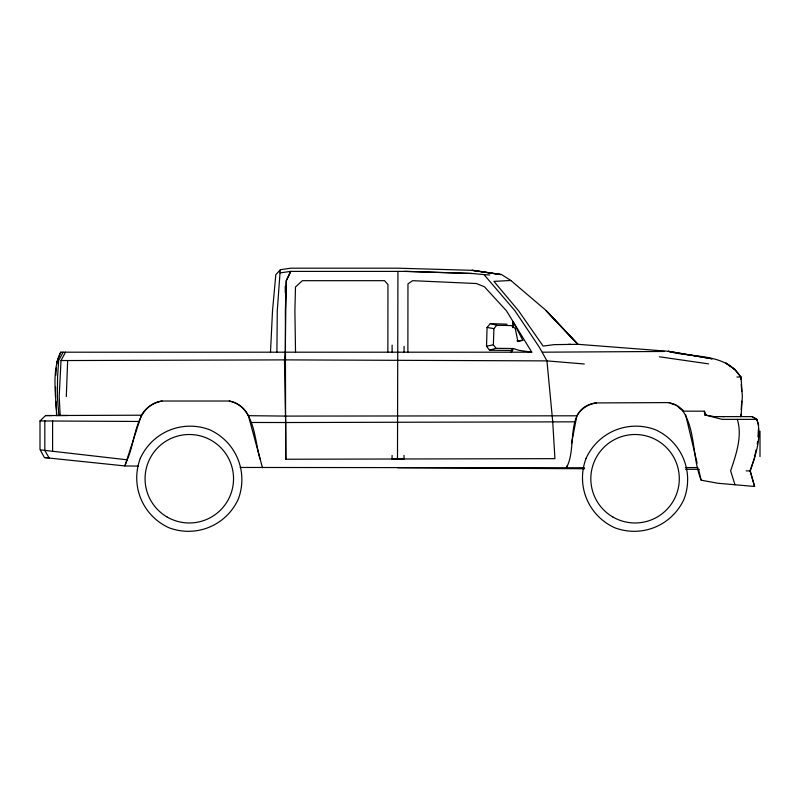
<?xml version="1.0" encoding="UTF-8"?>
<svg xmlns="http://www.w3.org/2000/svg" width="800" height="800" viewBox="0 0 800 800"><rect width="100%" height="100%" fill="white"/><g stroke="black" fill="none" stroke-linecap="round" stroke-linejoin="round"><path stroke-width="1.2" d="M387.86 352.19L387.95 284.54L384.54 280.68L302.3 280.69L295.48 287.03L294.9 310.76L295.52 352.19M392.08 455.42L392.08 459.16L404.02 459.09L404.02 455.36M392.12 352.55L392.12 345.1M404.05 352.52L404.05 346.33M407.88 352.19L407.96 283.88L412.66 280.68L476.41 283.53L484.36 286.73L506.44 310.76L531.78 352.19L60.61 352.19C51.43 371.71 56.12 394.67 56.59 415.56L56.58 412.01M290.86 271.39L286.38 280.7L285.37 310.76L285.66 459.24L554.93 458.66L552.73 421.82L546.94 360.89L539.16 346.95L514.95 310.76L483.99 274.58L471.96 273.48L407.97 271.39L290.63 271.39L280.02 272.91L277.27 310.76L276.9 352.19M397.49 459.12L397.93 271.39M55.5 396.59L55.59 387.16M66.31 396.56L67.65 360.54L284.46 359.88L285.28 352.19L286.15 280.7L290.63 271.39M531.78 352.19L518.82 350.29L513.35 348.52L512.58 350.29L511.57 350.46L489.51 350.22L486.53 346.18L487.07 327.44L490.33 323.58L507.06 324.23M513.35 348.52L496.05 348.31L493.37 344.82L493.91 328.65L496.74 325.26L511.51 325.6L515.27 328.52L517.9 341.56L522.83 340.31L512.98 321.47L512.63 327.61M270.5 352.2L272.52 310.76L275.81 274.69L280.39 269.71L290.76 268.19L397.74 268.19L473.41 270.35L500.81 274.61L471.96 270.35L501.44 274.47L510.84 280.49L546.43 310.76L577.76 344.32L546.16 310.76L578.09 344.32L668.51 351.3L712.24 358.85L668.21 351.3C691.86 358.03 724.51 352.52 739.96 376.03M511.41 349.74L511.27 352.19L512.58 350.29M757.98 436.86L758.48 428.64M740.75 416.62L740.9 414.24M741.21 409.49L741.75 401.16M741.06 416.62L742.35 396.38L741.03 377L734.76 369.31L725.83 362.98L734.48 369.31M65.49 352.19L61.01 360.52L59.19 396.57L60.19 415.5L141.39 415.2A29.62 29.6 0 0 1 162.03 401.02L229.24 401.02C255.1 406.76 254.13 439.26 260.15 459.15M55.79 375.33L56.36 367.98M56.65 364.3L56.83 361.85L60.85 352.19M280.02 272.91L280.39 269.71M669.12 402.59L595.86 402.93C563.47 407.75 578 447.13 566.41 467.75M240.16 467.46L566.86 467.75L567.33 465.34M571.51 443.59L576.85 415.79A27.07 27.06 -0.3 0 1 596.31 402.93M756.01 450.02L754.33 458.49L749.97 470.92L754.6 486.47L750.32 470.9C755.7 454.72 762.26 436.19 756.94 419.38L752.14 416.62L722.69 416.62M757.21 443.98L757.69 441.56M45.32 457.67L124.87 465.93L127.22 459.81C136.3 439.84 134.48 405.65 162.03 401.02M141.39 415.2L124.87 465.93L138.51 466.11M63.17 352.19L58.7 360.41L57.58 376.53L57.34 396.57L58.9 415.51L60.19 415.5M48.17 457.67L44.48 457.67L40 449.54L40 420.94L45.59 415.56L67.64 415.49M489.51 350.22L496.05 348.31M510.84 280.49L493.93 281.37L518.56 310.76L543.12 346.1L554.09 344.63L578.09 344.32M486.53 346.18L493.37 344.82M516.97 340.83L522.83 340.31M40 420.94L139.4 421.47M749.97 470.92L746.16 470.86M568.18 344.4L570.62 344.32M56.59 415.56L58.9 415.51M542.47 352.19L664.4 351.46M285.26 422.53L574.81 421.83M285.16 416.09L576.4 415.8M566.86 467.75L584.33 467.73M685.4 467.57L697.88 467.55M736.93 377L741.03 377M45.59 415.56L51.86 415.57M668.39 402.59L676.25 405.26L683.01 411.15L704.39 411.18L704.67 414.87L722.22 419.36L756.94 419.38L751.91 416.62M701.33 480.19L701.17 480.19C692.2 458.1 695.94 431.41 683.01 411.15M724.12 416.62L714.21 416.62L704.67 414.87M251.47 422.47L285.74 422.53L285.97 459.24M285.16 359.88L546.94 360.89L584.27 363.99M61.01 360.52L67.65 360.54M397.77 467.75L584.61 468.74M685.5 469.27L699.21 469.34M229.24 401.02A26.19 26.18 0 0 1 248.4 415.68L285.49 416.09L285.74 422.53M404.07 271.39L471.96 273.48M483.99 274.58L489.74 275.01M754.6 486.47L717.85 483.26L701.17 480.19L698.57 469.25M40.84 449.92L127.22 459.81M659.41 356.79L708.56 363.87M487.07 327.44L493.91 328.65M490.33 323.58L496.74 325.26M670.24 402.96L675.89 404.82M677.89 405.94L683.13 410.38M49.3 458.21L44.82 450.54L44.82 420.73M704.39 411.18L706.07 414.89M756.65 419.37L758.7 425.12M737.32 419.37C742.58 436.19 736.04 454.69 730.64 470.87L734.99 484.76M248.4 415.68L262.47 467.75M685.57 414.52L697.13 463.17M512.98 321.47L513.49 327.58M55.83 401.34L56.42 409.64M740.75 377L740.91 379.42M741.24 384.27L741.73 391.55M284.46 359.88L285.49 416.09M285.24 286.45L285.3 292.63M760 431.12L760 456.59M52.6 420.63L52.6 451.4M140.27 458.43C130.1 485.7 142.52 515.68 168.99 527.77C196.26 537.95 226.25 525.53 238.33 499.05C248.51 471.78 236.09 441.79 209.61 429.71C182.34 419.53 152.36 431.95 140.27 458.43M586.03 458.43C575.85 485.7 588.27 515.68 614.75 527.77C642.02 537.95 672.01 525.53 684.09 499.05C694.27 471.78 681.85 441.79 655.37 429.71C628.1 419.53 598.12 431.95 586.03 458.43M167.19 517.05A44.23 44.23 0 0 0 233.54 478.74A44.23 44.23 0 0 0 167.19 440.43A44.23 44.23 0 0 0 167.19 517.05M612.95 517.05A44.23 44.23 0 0 0 679.3 478.74A44.23 44.23 0 0 0 612.95 440.43A44.23 44.23 0 0 0 612.95 517.05"/></g></svg>
